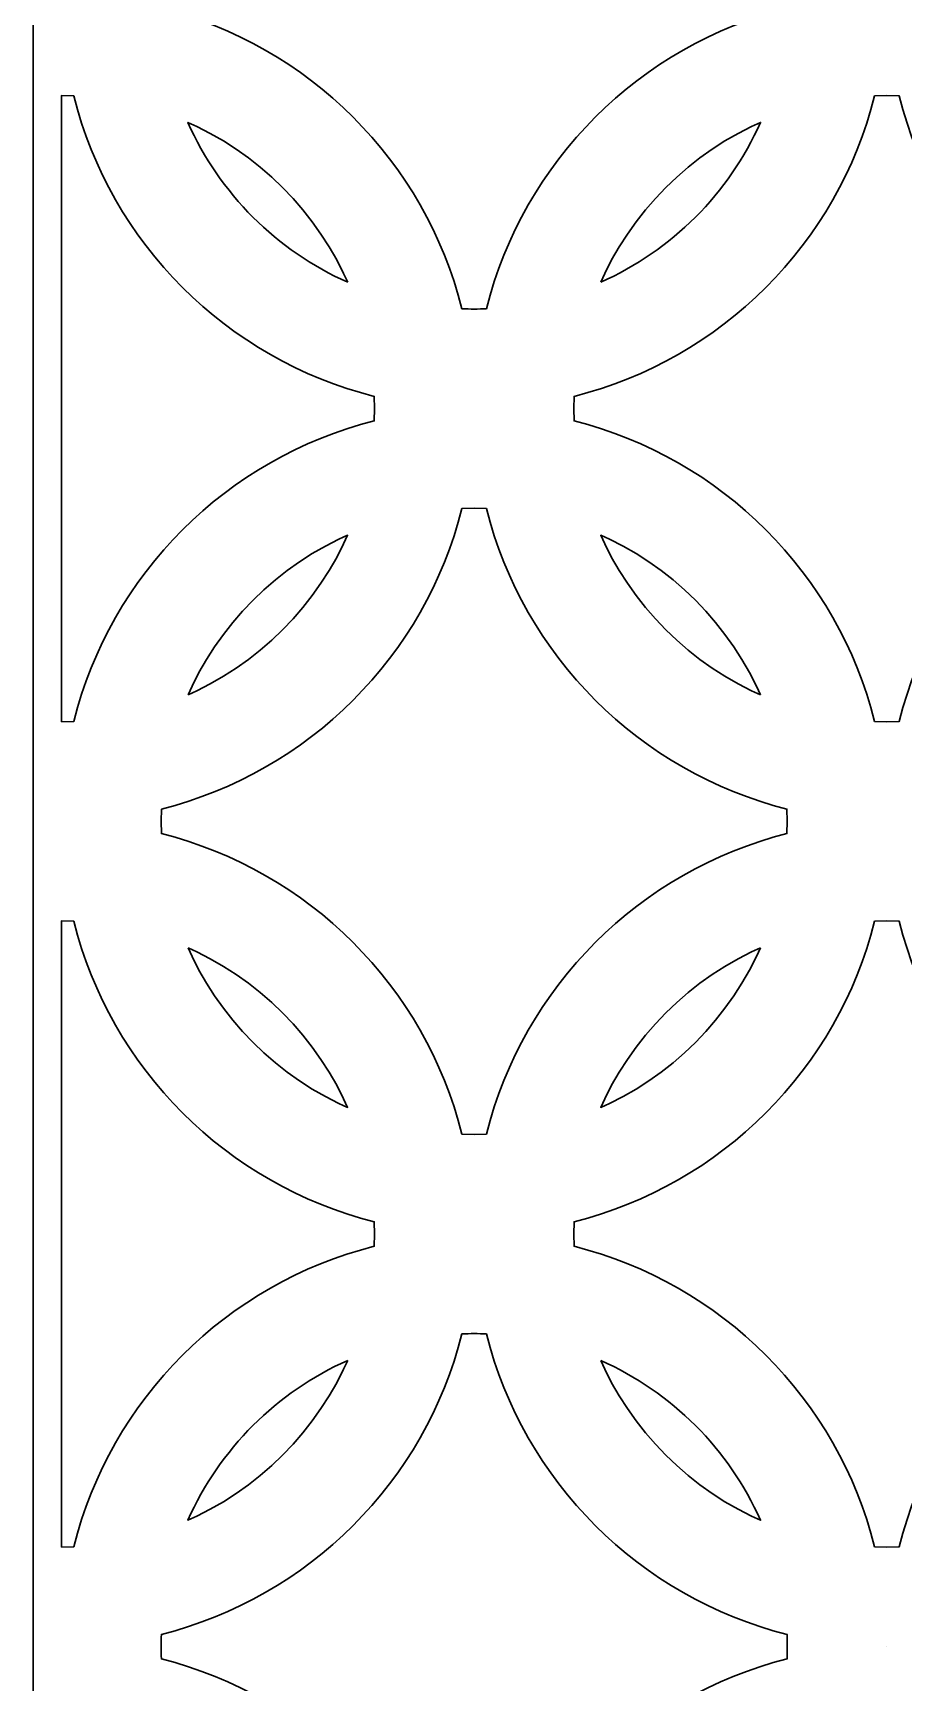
# Model space of a CAD drawing. Header units: centimetres. Extents: x 7.2 to 12.1, y -9 to 9.
# Drawn here: x 7.228 to 9.731, y -4.257 to 0.487 of the extents above; entities that cross this region are included whole.
import ezdxf

# ---------------------------------------------------------------- set-up
doc = ezdxf.new("R2010")
doc.units = ezdxf.units.CM
doc.header["$MEASUREMENT"] = 0
doc.layers.add('layer 1', color=7, linetype='Continuous')

msp = doc.modelspace()

# ---------------------------------------------------------------- linework, layer by layer
at = {"layer": 'layer 1', "color": 250, "lineweight": 30}
for points, knots in [([(7.22754, 9.00077), (7.22754, 9.00077), (12.1369, 9.00077), (12.1369, 9.00077), (12.1369, 9.00077), (12.1369, 9.00077), (12.1369, -9.00021), (12.1369, -9.00021), (12.1369, -9.00021), (12.1369, -9.00021), (7.22754, -9.00021), (7.22754, -9.00021), (7.22754, -9.00021), (7.22754, -9.00021), (7.22754, 9.00077), (7.22754, 9.00077)], [0, 0, 0, 0, 0.2, 0.2, 0.2, 0.2, 0.4, 0.4, 0.4, 0.4, 0.6, 0.6, 0.6, 0.6, 1, 1, 1, 1]), ([(8.46048, -0.3058), (8.35454, 0.1177), (8.01998, 0.45223), (7.5965, 0.55818), (7.5965, 0.55818), (7.59604, 0.5699), (7.59574, 0.58166), (7.59574, 0.59349), (7.59574, 0.59349), (7.59574, 0.60532), (7.59604, 0.61708), (7.5965, 0.6288), (7.5965, 0.6288), (8.02, 0.73474), (8.35453, 1.0693), (8.46048, 1.49278), (8.46048, 1.49278), (8.4722, 1.49324), (8.48396, 1.49354), (8.49579, 1.49354), (8.49579, 1.49354), (8.50762, 1.49354), (8.51938, 1.49324), (8.5311, 1.49278), (8.5311, 1.49278), (8.63704, 1.06928), (8.9716, 0.73475), (9.39508, 0.6288), (9.39508, 0.6288), (9.39554, 0.61708), (9.39584, 0.60532), (9.39584, 0.59349), (9.39584, 0.59349), (9.39584, 0.58166), (9.39554, 0.5699), (9.39508, 0.55818), (9.39508, 0.55818), (8.9716, 0.45223), (8.63704, 0.1177), (8.5311, -0.3058), (8.5311, -0.3058), (8.51938, -0.30626), (8.50762, -0.30656), (8.49579, -0.30656), (8.49579, -0.30656), (8.48396, -0.30656), (8.4722, -0.30626), (8.46048, -0.3058)], [0, 0, 0, 0, 0.0769231, 0.0769231, 0.0769231, 0.0769231, 0.1538462, 0.1538462, 0.1538462, 0.1538462, 0.2307692, 0.2307692, 0.2307692, 0.2307692, 0.3076923, 0.3076923, 0.3076923, 0.3076923, 0.3846154, 0.3846154, 0.3846154, 0.3846154, 0.4615385, 0.4615385, 0.4615385, 0.4615385, 0.5384615, 0.5384615, 0.5384615, 0.5384615, 0.6153846, 0.6153846, 0.6153846, 0.6153846, 0.6923077, 0.6923077, 0.6923077, 0.6923077, 0.7692308, 0.7692308, 0.7692308, 0.7692308, 0.8461538, 0.8461538, 0.8461538, 0.8461538, 1, 1, 1, 1]), ([(7.30936, -1.49289), (7.30936, -1.49289), (7.34473, -1.49199), (7.34473, -1.49199), (7.34473, -1.49199), (7.45072, -1.06868), (7.78513, -0.7343), (8.20842, -0.62831), (8.20842, -0.62831), (8.20842, -0.62831), (8.20932, -0.59294), (8.20932, -0.59294), (8.20932, -0.59294), (8.20932, -0.59294), (8.20842, -0.55757), (8.20842, -0.55757), (8.20842, -0.55757), (7.78511, -0.45158), (7.45072, -0.11717), (7.34473, 0.30612), (7.34473, 0.30612), (7.34473, 0.30612), (7.30936, 0.30702), (7.30936, 0.30702), (7.30936, 0.30702), (7.30936, 0.30702), (7.30936, -1.49289), (7.30936, -1.49289)], [0, 0, 0, 0, 0.125, 0.125, 0.125, 0.125, 0.25, 0.25, 0.25, 0.25, 0.375, 0.375, 0.375, 0.375, 0.5, 0.5, 0.5, 0.5, 0.625, 0.625, 0.625, 0.625, 0.75, 0.75, 0.75, 0.75, 1, 1, 1, 1]), ([(9.68222, 0.30702), (9.68222, 0.30702), (9.71759, 0.30612), (9.71759, 0.30612), (9.71759, 0.30612), (9.82357, -0.11719), (10.15798, -0.45158), (10.58127, -0.55757), (10.58127, -0.55757), (10.58127, -0.55757), (10.58217, -0.59294), (10.58217, -0.59294), (10.58217, -0.59294), (10.58217, -0.59294), (10.58127, -0.62831), (10.58127, -0.62831), (10.58127, -0.62831), (10.15797, -0.73429), (9.82358, -1.0687), (9.71759, -1.49199), (9.71759, -1.49199), (9.71759, -1.49199), (9.68222, -1.49289), (9.68222, -1.49289), (9.68222, -1.49289), (9.68222, -1.49289), (9.64685, -1.49199), (9.64685, -1.49199), (9.64685, -1.49199), (9.54086, -1.06868), (9.20646, -0.7343), (8.78316, -0.62831), (8.78316, -0.62831), (8.78316, -0.62831), (8.78226, -0.59294), (8.78226, -0.59294), (8.78226, -0.59294), (8.78226, -0.59294), (8.78316, -0.55757), (8.78316, -0.55757), (8.78316, -0.55757), (9.20647, -0.45158), (9.54086, -0.11717), (9.64685, 0.30612), (9.64685, 0.30612), (9.64685, 0.30612), (9.68222, 0.30702), (9.68222, 0.30702)], [0, 0, 0, 0, 0.0769231, 0.0769231, 0.0769231, 0.0769231, 0.1538462, 0.1538462, 0.1538462, 0.1538462, 0.2307692, 0.2307692, 0.2307692, 0.2307692, 0.3076923, 0.3076923, 0.3076923, 0.3076923, 0.3846154, 0.3846154, 0.3846154, 0.3846154, 0.4615385, 0.4615385, 0.4615385, 0.4615385, 0.5384615, 0.5384615, 0.5384615, 0.5384615, 0.6153846, 0.6153846, 0.6153846, 0.6153846, 0.6923077, 0.6923077, 0.6923077, 0.6923077, 0.7692308, 0.7692308, 0.7692308, 0.7692308, 0.8461538, 0.8461538, 0.8461538, 0.8461538, 1, 1, 1, 1]), ([(8.13215, -0.22955), (8.13215, -0.22955), (8.12054, -0.20394), (8.12054, -0.20394), (8.12054, -0.20394), (8.12054, -0.20394), (8.10063, -0.16516), (8.10063, -0.16516), (8.10063, -0.16516), (8.10063, -0.16516), (8.07891, -0.12746), (8.07891, -0.12746), (8.07891, -0.12746), (8.07891, -0.12746), (8.05542, -0.09089), (8.05542, -0.09089), (8.05542, -0.09089), (8.05542, -0.09089), (8.03024, -0.05552), (8.03024, -0.05552), (8.03024, -0.05552), (8.03024, -0.05552), (8.00341, -0.0214), (8.00341, -0.0214), (8.00341, -0.0214), (8.00341, -0.0214), (7.975, 0.01138), (7.975, 0.01138), (7.975, 0.01138), (7.975, 0.01138), (7.94507, 0.04277), (7.94507, 0.04277), (7.94507, 0.04277), (7.94507, 0.04277), (7.91368, 0.0727), (7.91368, 0.0727), (7.91368, 0.0727), (7.91368, 0.0727), (7.88089, 0.10111), (7.88089, 0.10111), (7.88089, 0.10111), (7.88089, 0.10111), (7.84678, 0.12794), (7.84678, 0.12794), (7.84678, 0.12794), (7.84678, 0.12794), (7.81141, 0.15313), (7.81141, 0.15313), (7.81141, 0.15313), (7.81141, 0.15313), (7.77484, 0.17661), (7.77484, 0.17661), (7.77484, 0.17661), (7.77484, 0.17661), (7.73713, 0.19833), (7.73713, 0.19833), (7.73713, 0.19833), (7.73713, 0.19833), (7.69835, 0.21824), (7.69835, 0.21824), (7.69835, 0.21824), (7.69835, 0.21824), (7.67275, 0.22985), (7.67275, 0.22985), (7.67275, 0.22985), (7.76345, 0.0257), (7.928, -0.13885), (8.13215, -0.22955)], [0, 0, 0, 0, 0.0555556, 0.0555556, 0.0555556, 0.0555556, 0.1111111, 0.1111111, 0.1111111, 0.1111111, 0.1666667, 0.1666667, 0.1666667, 0.1666667, 0.2222222, 0.2222222, 0.2222222, 0.2222222, 0.2777778, 0.2777778, 0.2777778, 0.2777778, 0.3333333, 0.3333333, 0.3333333, 0.3333333, 0.3888889, 0.3888889, 0.3888889, 0.3888889, 0.4444444, 0.4444444, 0.4444444, 0.4444444, 0.5, 0.5, 0.5, 0.5, 0.5555556, 0.5555556, 0.5555556, 0.5555556, 0.6111111, 0.6111111, 0.6111111, 0.6111111, 0.6666667, 0.6666667, 0.6666667, 0.6666667, 0.7222222, 0.7222222, 0.7222222, 0.7222222, 0.7777778, 0.7777778, 0.7777778, 0.7777778, 0.8333333, 0.8333333, 0.8333333, 0.8333333, 0.8888889, 0.8888889, 0.8888889, 0.8888889, 1, 1, 1, 1]), ([(8.85943, -0.22955), (8.85943, -0.22955), (8.87104, -0.20394), (8.87104, -0.20394), (8.87104, -0.20394), (8.87104, -0.20394), (8.89095, -0.16516), (8.89095, -0.16516), (8.89095, -0.16516), (8.89095, -0.16516), (8.91267, -0.12746), (8.91267, -0.12746), (8.91267, -0.12746), (8.91267, -0.12746), (8.93615, -0.09089), (8.93615, -0.09089), (8.93615, -0.09089), (8.93615, -0.09089), (8.96134, -0.05552), (8.96134, -0.05552), (8.96134, -0.05552), (8.96134, -0.05552), (8.98817, -0.0214), (8.98817, -0.0214), (8.98817, -0.0214), (8.98817, -0.0214), (9.01658, 0.01138), (9.01658, 0.01138), (9.01658, 0.01138), (9.01658, 0.01138), (9.04651, 0.04277), (9.04651, 0.04277), (9.04651, 0.04277), (9.04651, 0.04277), (9.0779, 0.0727), (9.0779, 0.0727), (9.0779, 0.0727), (9.0779, 0.0727), (9.11069, 0.10111), (9.11069, 0.10111), (9.11069, 0.10111), (9.11069, 0.10111), (9.1448, 0.12794), (9.1448, 0.12794), (9.1448, 0.12794), (9.1448, 0.12794), (9.18017, 0.15313), (9.18017, 0.15313), (9.18017, 0.15313), (9.18017, 0.15313), (9.21674, 0.17661), (9.21674, 0.17661), (9.21674, 0.17661), (9.21674, 0.17661), (9.25445, 0.19833), (9.25445, 0.19833), (9.25445, 0.19833), (9.25445, 0.19833), (9.29322, 0.21824), (9.29322, 0.21824), (9.29322, 0.21824), (9.29322, 0.21824), (9.31883, 0.22985), (9.31883, 0.22985), (9.31883, 0.22985), (9.22814, 0.0257), (9.06358, -0.13885), (8.85943, -0.22955)], [0, 0, 0, 0, 0.0555556, 0.0555556, 0.0555556, 0.0555556, 0.1111111, 0.1111111, 0.1111111, 0.1111111, 0.1666667, 0.1666667, 0.1666667, 0.1666667, 0.2222222, 0.2222222, 0.2222222, 0.2222222, 0.2777778, 0.2777778, 0.2777778, 0.2777778, 0.3333333, 0.3333333, 0.3333333, 0.3333333, 0.3888889, 0.3888889, 0.3888889, 0.3888889, 0.4444444, 0.4444444, 0.4444444, 0.4444444, 0.5, 0.5, 0.5, 0.5, 0.5555556, 0.5555556, 0.5555556, 0.5555556, 0.6111111, 0.6111111, 0.6111111, 0.6111111, 0.6666667, 0.6666667, 0.6666667, 0.6666667, 0.7222222, 0.7222222, 0.7222222, 0.7222222, 0.7777778, 0.7777778, 0.7777778, 0.7777778, 0.8333333, 0.8333333, 0.8333333, 0.8333333, 0.8888889, 0.8888889, 0.8888889, 0.8888889, 1, 1, 1, 1]), ([(7.59673, -1.744), (8.02003, -1.63801), (8.35444, -1.30362), (8.46042, -0.8803), (8.46042, -0.8803), (8.46042, -0.8803), (8.49579, -0.87941), (8.49579, -0.87941), (8.49579, -0.87941), (8.49579, -0.87941), (8.53116, -0.8803), (8.53116, -0.8803), (8.53116, -0.8803), (8.63715, -1.3036), (8.97154, -1.63801), (9.39485, -1.744), (9.39485, -1.744), (9.39485, -1.744), (9.39575, -1.77936), (9.39575, -1.77936), (9.39575, -1.77936), (9.39575, -1.77936), (9.39485, -1.81474), (9.39485, -1.81474), (9.39485, -1.81474), (8.97154, -1.92072), (8.63716, -2.25513), (8.53116, -2.67842), (8.53116, -2.67842), (8.53116, -2.67842), (8.49579, -2.67932), (8.49579, -2.67932), (8.49579, -2.67932), (8.49579, -2.67932), (8.46042, -2.67842), (8.46042, -2.67842), (8.46042, -2.67842), (8.35444, -2.25511), (8.02003, -1.92073), (7.59673, -1.81473), (7.59673, -1.81473), (7.59673, -1.81473), (7.59583, -1.77936), (7.59583, -1.77936), (7.59583, -1.77936), (7.59583, -1.77936), (7.59673, -1.744), (7.59673, -1.744)], [0, 0, 0, 0, 0.0769231, 0.0769231, 0.0769231, 0.0769231, 0.1538462, 0.1538462, 0.1538462, 0.1538462, 0.2307692, 0.2307692, 0.2307692, 0.2307692, 0.3076923, 0.3076923, 0.3076923, 0.3076923, 0.3846154, 0.3846154, 0.3846154, 0.3846154, 0.4615385, 0.4615385, 0.4615385, 0.4615385, 0.5384615, 0.5384615, 0.5384615, 0.5384615, 0.6153846, 0.6153846, 0.6153846, 0.6153846, 0.6923077, 0.6923077, 0.6923077, 0.6923077, 0.7692308, 0.7692308, 0.7692308, 0.7692308, 0.8461538, 0.8461538, 0.8461538, 0.8461538, 1, 1, 1, 1]), ([(7.67321, -1.41551), (7.67321, -1.41551), (7.69836, -1.40411), (7.69836, -1.40411), (7.69836, -1.40411), (7.69836, -1.40411), (7.73713, -1.38421), (7.73713, -1.38421), (7.73713, -1.38421), (7.73713, -1.38421), (7.77484, -1.36249), (7.77484, -1.36249), (7.77484, -1.36249), (7.77484, -1.36249), (7.81141, -1.339), (7.81141, -1.339), (7.81141, -1.339), (7.81141, -1.339), (7.84678, -1.31382), (7.84678, -1.31382), (7.84678, -1.31382), (7.84678, -1.31382), (7.88089, -1.28699), (7.88089, -1.28699), (7.88089, -1.28699), (7.88089, -1.28699), (7.91367, -1.25858), (7.91367, -1.25858), (7.91367, -1.25858), (7.91367, -1.25858), (7.94507, -1.22864), (7.94507, -1.22864), (7.94507, -1.22864), (7.94507, -1.22864), (7.975, -1.19725), (7.975, -1.19725), (7.975, -1.19725), (7.975, -1.19725), (8.00341, -1.16447), (8.00341, -1.16447), (8.00341, -1.16447), (8.00341, -1.16447), (8.03024, -1.13036), (8.03024, -1.13036), (8.03024, -1.13036), (8.03024, -1.13036), (8.05542, -1.09499), (8.05542, -1.09499), (8.05542, -1.09499), (8.05542, -1.09499), (8.07891, -1.05842), (8.07891, -1.05842), (8.07891, -1.05842), (8.07891, -1.05842), (8.10063, -1.02071), (8.10063, -1.02071), (8.10063, -1.02071), (8.10063, -1.02071), (8.12054, -0.98193), (8.12054, -0.98193), (8.12054, -0.98193), (8.12054, -0.98193), (8.13194, -0.95678), (8.13194, -0.95678), (8.13194, -0.95678), (8.13194, -0.95678), (8.10679, -0.96818), (8.10679, -0.96818), (8.10679, -0.96818), (8.10679, -0.96818), (8.06802, -0.98809), (8.06802, -0.98809), (8.06802, -0.98809), (8.06802, -0.98809), (8.03031, -1.00981), (8.03031, -1.00981), (8.03031, -1.00981), (8.03031, -1.00981), (7.99374, -1.03329), (7.99374, -1.03329), (7.99374, -1.03329), (7.99374, -1.03329), (7.95837, -1.05848), (7.95837, -1.05848), (7.95837, -1.05848), (7.95837, -1.05848), (7.92426, -1.08531), (7.92426, -1.08531), (7.92426, -1.08531), (7.92426, -1.08531), (7.89148, -1.11372), (7.89148, -1.11372), (7.89148, -1.11372), (7.89148, -1.11372), (7.86008, -1.14366), (7.86008, -1.14366), (7.86008, -1.14366), (7.86008, -1.14366), (7.83015, -1.17505), (7.83015, -1.17505), (7.83015, -1.17505), (7.83015, -1.17505), (7.80174, -1.20783), (7.80174, -1.20783), (7.80174, -1.20783), (7.80174, -1.20783), (7.77491, -1.24194), (7.77491, -1.24194), (7.77491, -1.24194), (7.77491, -1.24194), (7.74973, -1.27731), (7.74973, -1.27731), (7.74973, -1.27731), (7.74973, -1.27731), (7.72624, -1.31388), (7.72624, -1.31388), (7.72624, -1.31388), (7.72624, -1.31388), (7.70452, -1.35159), (7.70452, -1.35159), (7.70452, -1.35159), (7.70452, -1.35159), (7.68461, -1.39036), (7.68461, -1.39036), (7.68461, -1.39036), (7.68461, -1.39036), (7.67321, -1.41551), (7.67321, -1.41551)], [0, 0, 0, 0, 0.030303, 0.030303, 0.030303, 0.030303, 0.0606061, 0.0606061, 0.0606061, 0.0606061, 0.0909091, 0.0909091, 0.0909091, 0.0909091, 0.1212121, 0.1212121, 0.1212121, 0.1212121, 0.1515152, 0.1515152, 0.1515152, 0.1515152, 0.1818182, 0.1818182, 0.1818182, 0.1818182, 0.2121212, 0.2121212, 0.2121212, 0.2121212, 0.2424242, 0.2424242, 0.2424242, 0.2424242, 0.2727273, 0.2727273, 0.2727273, 0.2727273, 0.3030303, 0.3030303, 0.3030303, 0.3030303, 0.3333333, 0.3333333, 0.3333333, 0.3333333, 0.3636364, 0.3636364, 0.3636364, 0.3636364, 0.3939394, 0.3939394, 0.3939394, 0.3939394, 0.4242424, 0.4242424, 0.4242424, 0.4242424, 0.4545455, 0.4545455, 0.4545455, 0.4545455, 0.4848485, 0.4848485, 0.4848485, 0.4848485, 0.5151515, 0.5151515, 0.5151515, 0.5151515, 0.5454545, 0.5454545, 0.5454545, 0.5454545, 0.5757576, 0.5757576, 0.5757576, 0.5757576, 0.6060606, 0.6060606, 0.6060606, 0.6060606, 0.6363636, 0.6363636, 0.6363636, 0.6363636, 0.6666667, 0.6666667, 0.6666667, 0.6666667, 0.6969697, 0.6969697, 0.6969697, 0.6969697, 0.7272727, 0.7272727, 0.7272727, 0.7272727, 0.7575758, 0.7575758, 0.7575758, 0.7575758, 0.7878788, 0.7878788, 0.7878788, 0.7878788, 0.8181818, 0.8181818, 0.8181818, 0.8181818, 0.8484848, 0.8484848, 0.8484848, 0.8484848, 0.8787879, 0.8787879, 0.8787879, 0.8787879, 0.9090909, 0.9090909, 0.9090909, 0.9090909, 0.9393939, 0.9393939, 0.9393939, 0.9393939, 1, 1, 1, 1]), ([(9.31837, -1.41551), (9.31837, -1.41551), (9.29322, -1.40411), (9.29322, -1.40411), (9.29322, -1.40411), (9.29322, -1.40411), (9.25444, -1.38421), (9.25444, -1.38421), (9.25444, -1.38421), (9.25444, -1.38421), (9.21674, -1.36249), (9.21674, -1.36249), (9.21674, -1.36249), (9.21674, -1.36249), (9.18017, -1.339), (9.18017, -1.339), (9.18017, -1.339), (9.18017, -1.339), (9.1448, -1.31382), (9.1448, -1.31382), (9.1448, -1.31382), (9.1448, -1.31382), (9.11069, -1.28699), (9.11069, -1.28699), (9.11069, -1.28699), (9.11069, -1.28699), (9.07791, -1.25858), (9.07791, -1.25858), (9.07791, -1.25858), (9.07791, -1.25858), (9.04651, -1.22864), (9.04651, -1.22864), (9.04651, -1.22864), (9.04651, -1.22864), (9.01658, -1.19725), (9.01658, -1.19725), (9.01658, -1.19725), (9.01658, -1.19725), (8.98817, -1.16447), (8.98817, -1.16447), (8.98817, -1.16447), (8.98817, -1.16447), (8.96134, -1.13036), (8.96134, -1.13036), (8.96134, -1.13036), (8.96134, -1.13036), (8.93615, -1.09499), (8.93615, -1.09499), (8.93615, -1.09499), (8.93615, -1.09499), (8.91267, -1.05842), (8.91267, -1.05842), (8.91267, -1.05842), (8.91267, -1.05842), (8.89095, -1.02071), (8.89095, -1.02071), (8.89095, -1.02071), (8.89095, -1.02071), (8.87104, -0.98193), (8.87104, -0.98193), (8.87104, -0.98193), (8.87104, -0.98193), (8.85964, -0.95678), (8.85964, -0.95678), (8.85964, -0.95678), (8.85964, -0.95678), (8.88479, -0.96818), (8.88479, -0.96818), (8.88479, -0.96818), (8.88479, -0.96818), (8.92357, -0.98809), (8.92357, -0.98809), (8.92357, -0.98809), (8.92357, -0.98809), (8.96127, -1.00981), (8.96127, -1.00981), (8.96127, -1.00981), (8.96127, -1.00981), (8.99784, -1.03329), (8.99784, -1.03329), (8.99784, -1.03329), (8.99784, -1.03329), (9.03321, -1.05848), (9.03321, -1.05848), (9.03321, -1.05848), (9.03321, -1.05848), (9.06732, -1.08531), (9.06732, -1.08531), (9.06732, -1.08531), (9.06732, -1.08531), (9.1001, -1.11372), (9.1001, -1.11372), (9.1001, -1.11372), (9.1001, -1.11372), (9.13149, -1.14366), (9.13149, -1.14366), (9.13149, -1.14366), (9.13149, -1.14366), (9.16143, -1.17505), (9.16143, -1.17505), (9.16143, -1.17505), (9.16143, -1.17505), (9.18984, -1.20783), (9.18984, -1.20783), (9.18984, -1.20783), (9.18984, -1.20783), (9.21667, -1.24194), (9.21667, -1.24194), (9.21667, -1.24194), (9.21667, -1.24194), (9.24186, -1.27731), (9.24186, -1.27731), (9.24186, -1.27731), (9.24186, -1.27731), (9.26534, -1.31388), (9.26534, -1.31388), (9.26534, -1.31388), (9.26534, -1.31388), (9.28706, -1.35158), (9.28706, -1.35158), (9.28706, -1.35158), (9.28706, -1.35158), (9.30697, -1.39036), (9.30697, -1.39036), (9.30697, -1.39036), (9.30697, -1.39036), (9.31837, -1.41551), (9.31837, -1.41551)], [0, 0, 0, 0, 0.030303, 0.030303, 0.030303, 0.030303, 0.0606061, 0.0606061, 0.0606061, 0.0606061, 0.0909091, 0.0909091, 0.0909091, 0.0909091, 0.1212121, 0.1212121, 0.1212121, 0.1212121, 0.1515152, 0.1515152, 0.1515152, 0.1515152, 0.1818182, 0.1818182, 0.1818182, 0.1818182, 0.2121212, 0.2121212, 0.2121212, 0.2121212, 0.2424242, 0.2424242, 0.2424242, 0.2424242, 0.2727273, 0.2727273, 0.2727273, 0.2727273, 0.3030303, 0.3030303, 0.3030303, 0.3030303, 0.3333333, 0.3333333, 0.3333333, 0.3333333, 0.3636364, 0.3636364, 0.3636364, 0.3636364, 0.3939394, 0.3939394, 0.3939394, 0.3939394, 0.4242424, 0.4242424, 0.4242424, 0.4242424, 0.4545455, 0.4545455, 0.4545455, 0.4545455, 0.4848485, 0.4848485, 0.4848485, 0.4848485, 0.5151515, 0.5151515, 0.5151515, 0.5151515, 0.5454545, 0.5454545, 0.5454545, 0.5454545, 0.5757576, 0.5757576, 0.5757576, 0.5757576, 0.6060606, 0.6060606, 0.6060606, 0.6060606, 0.6363636, 0.6363636, 0.6363636, 0.6363636, 0.6666667, 0.6666667, 0.6666667, 0.6666667, 0.6969697, 0.6969697, 0.6969697, 0.6969697, 0.7272727, 0.7272727, 0.7272727, 0.7272727, 0.7575758, 0.7575758, 0.7575758, 0.7575758, 0.7878788, 0.7878788, 0.7878788, 0.7878788, 0.8181818, 0.8181818, 0.8181818, 0.8181818, 0.8484848, 0.8484848, 0.8484848, 0.8484848, 0.8787879, 0.8787879, 0.8787879, 0.8787879, 0.9090909, 0.9090909, 0.9090909, 0.9090909, 0.9393939, 0.9393939, 0.9393939, 0.9393939, 1, 1, 1, 1]), ([(7.30936, -3.86575), (7.30936, -3.86575), (7.34473, -3.86485), (7.34473, -3.86485), (7.34473, -3.86485), (7.45073, -3.44156), (7.78511, -3.10715), (8.20842, -3.00116), (8.20842, -3.00116), (8.20842, -3.00116), (8.20932, -2.96579), (8.20932, -2.96579), (8.20932, -2.96579), (8.20932, -2.96579), (8.20842, -2.93042), (8.20842, -2.93042), (8.20842, -2.93042), (7.78513, -2.82443), (7.45072, -2.49004), (7.34473, -2.06673), (7.34473, -2.06673), (7.34473, -2.06673), (7.30936, -2.06584), (7.30936, -2.06584), (7.30936, -2.06584), (7.30936, -2.06584), (7.30936, -3.86575), (7.30936, -3.86575)], [0, 0, 0, 0, 0.125, 0.125, 0.125, 0.125, 0.25, 0.25, 0.25, 0.25, 0.375, 0.375, 0.375, 0.375, 0.5, 0.5, 0.5, 0.5, 0.625, 0.625, 0.625, 0.625, 0.75, 0.75, 0.75, 0.75, 1, 1, 1, 1]), ([(10.58127, -2.93042), (10.15797, -2.82444), (9.82358, -2.49003), (9.71759, -2.06673), (9.71759, -2.06673), (9.71759, -2.06673), (9.68222, -2.06584), (9.68222, -2.06584), (9.68222, -2.06584), (9.68222, -2.06584), (9.64685, -2.06673), (9.64685, -2.06673), (9.64685, -2.06673), (9.54087, -2.49004), (9.20646, -2.82443), (8.78316, -2.93042), (8.78316, -2.93042), (8.78316, -2.93042), (8.78226, -2.96579), (8.78226, -2.96579), (8.78226, -2.96579), (8.78226, -2.96579), (8.78316, -3.00116), (8.78316, -3.00116), (8.78316, -3.00116), (9.20647, -3.10715), (9.54086, -3.44156), (9.64685, -3.86485), (9.64685, -3.86485), (9.64685, -3.86485), (9.68222, -3.86575), (9.68222, -3.86575), (9.68222, -3.86575), (9.68222, -3.86575), (9.71759, -3.86485), (9.71759, -3.86485), (9.71759, -3.86485), (9.82357, -3.44154), (10.15798, -3.10715), (10.58127, -3.00116), (10.58127, -3.00116), (10.58127, -3.00116), (10.58217, -2.96579), (10.58217, -2.96579), (10.58217, -2.96579), (10.58217, -2.96579), (10.58127, -2.93042), (10.58127, -2.93042)], [0, 0, 0, 0, 0.0769231, 0.0769231, 0.0769231, 0.0769231, 0.1538462, 0.1538462, 0.1538462, 0.1538462, 0.2307692, 0.2307692, 0.2307692, 0.2307692, 0.3076923, 0.3076923, 0.3076923, 0.3076923, 0.3846154, 0.3846154, 0.3846154, 0.3846154, 0.4615385, 0.4615385, 0.4615385, 0.4615385, 0.5384615, 0.5384615, 0.5384615, 0.5384615, 0.6153846, 0.6153846, 0.6153846, 0.6153846, 0.6923077, 0.6923077, 0.6923077, 0.6923077, 0.7692308, 0.7692308, 0.7692308, 0.7692308, 0.8461538, 0.8461538, 0.8461538, 0.8461538, 1, 1, 1, 1]), ([(7.67321, -2.14321), (7.67321, -2.14321), (7.69836, -2.15461), (7.69836, -2.15461), (7.69836, -2.15461), (7.69836, -2.15461), (7.73713, -2.17452), (7.73713, -2.17452), (7.73713, -2.17452), (7.73713, -2.17452), (7.77484, -2.19624), (7.77484, -2.19624), (7.77484, -2.19624), (7.77484, -2.19624), (7.81141, -2.21972), (7.81141, -2.21972), (7.81141, -2.21972), (7.81141, -2.21972), (7.84678, -2.24491), (7.84678, -2.24491), (7.84678, -2.24491), (7.84678, -2.24491), (7.88089, -2.27174), (7.88089, -2.27174), (7.88089, -2.27174), (7.88089, -2.27174), (7.91367, -2.30015), (7.91367, -2.30015), (7.91367, -2.30015), (7.91367, -2.30015), (7.94507, -2.33009), (7.94507, -2.33009), (7.94507, -2.33009), (7.94507, -2.33009), (7.975, -2.36148), (7.975, -2.36148), (7.975, -2.36148), (7.975, -2.36148), (8.00341, -2.39426), (8.00341, -2.39426), (8.00341, -2.39426), (8.00341, -2.39426), (8.03024, -2.42837), (8.03024, -2.42837), (8.03024, -2.42837), (8.03024, -2.42837), (8.05542, -2.46374), (8.05542, -2.46374), (8.05542, -2.46374), (8.05542, -2.46374), (8.07891, -2.50031), (8.07891, -2.50031), (8.07891, -2.50031), (8.07891, -2.50031), (8.10063, -2.53802), (8.10063, -2.53802), (8.10063, -2.53802), (8.10063, -2.53802), (8.12054, -2.57679), (8.12054, -2.57679), (8.12054, -2.57679), (8.12054, -2.57679), (8.13194, -2.60194), (8.13194, -2.60194), (8.13194, -2.60194), (8.13194, -2.60194), (8.1068, -2.59054), (8.1068, -2.59054), (8.1068, -2.59054), (8.1068, -2.59054), (8.06802, -2.57063), (8.06802, -2.57063), (8.06802, -2.57063), (8.06802, -2.57063), (8.03031, -2.54891), (8.03031, -2.54891), (8.03031, -2.54891), (8.03031, -2.54891), (7.99374, -2.52543), (7.99374, -2.52543), (7.99374, -2.52543), (7.99374, -2.52543), (7.95837, -2.50024), (7.95837, -2.50024), (7.95837, -2.50024), (7.95837, -2.50024), (7.92426, -2.47341), (7.92426, -2.47341), (7.92426, -2.47341), (7.92426, -2.47341), (7.89147, -2.445), (7.89147, -2.445), (7.89147, -2.445), (7.89147, -2.445), (7.86008, -2.41507), (7.86008, -2.41507), (7.86008, -2.41507), (7.86008, -2.41507), (7.83015, -2.38368), (7.83015, -2.38368), (7.83015, -2.38368), (7.83015, -2.38368), (7.80174, -2.35089), (7.80174, -2.35089), (7.80174, -2.35089), (7.80174, -2.35089), (7.77491, -2.31678), (7.77491, -2.31678), (7.77491, -2.31678), (7.77491, -2.31678), (7.74973, -2.28141), (7.74973, -2.28141), (7.74973, -2.28141), (7.74973, -2.28141), (7.72624, -2.24484), (7.72624, -2.24484), (7.72624, -2.24484), (7.72624, -2.24484), (7.70452, -2.20713), (7.70452, -2.20713), (7.70452, -2.20713), (7.70452, -2.20713), (7.68461, -2.16835), (7.68461, -2.16835), (7.68461, -2.16835), (7.68461, -2.16835), (7.67321, -2.14321), (7.67321, -2.14321)], [0, 0, 0, 0, 0.030303, 0.030303, 0.030303, 0.030303, 0.0606061, 0.0606061, 0.0606061, 0.0606061, 0.0909091, 0.0909091, 0.0909091, 0.0909091, 0.1212121, 0.1212121, 0.1212121, 0.1212121, 0.1515152, 0.1515152, 0.1515152, 0.1515152, 0.1818182, 0.1818182, 0.1818182, 0.1818182, 0.2121212, 0.2121212, 0.2121212, 0.2121212, 0.2424242, 0.2424242, 0.2424242, 0.2424242, 0.2727273, 0.2727273, 0.2727273, 0.2727273, 0.3030303, 0.3030303, 0.3030303, 0.3030303, 0.3333333, 0.3333333, 0.3333333, 0.3333333, 0.3636364, 0.3636364, 0.3636364, 0.3636364, 0.3939394, 0.3939394, 0.3939394, 0.3939394, 0.4242424, 0.4242424, 0.4242424, 0.4242424, 0.4545455, 0.4545455, 0.4545455, 0.4545455, 0.4848485, 0.4848485, 0.4848485, 0.4848485, 0.5151515, 0.5151515, 0.5151515, 0.5151515, 0.5454545, 0.5454545, 0.5454545, 0.5454545, 0.5757576, 0.5757576, 0.5757576, 0.5757576, 0.6060606, 0.6060606, 0.6060606, 0.6060606, 0.6363636, 0.6363636, 0.6363636, 0.6363636, 0.6666667, 0.6666667, 0.6666667, 0.6666667, 0.6969697, 0.6969697, 0.6969697, 0.6969697, 0.7272727, 0.7272727, 0.7272727, 0.7272727, 0.7575758, 0.7575758, 0.7575758, 0.7575758, 0.7878788, 0.7878788, 0.7878788, 0.7878788, 0.8181818, 0.8181818, 0.8181818, 0.8181818, 0.8484848, 0.8484848, 0.8484848, 0.8484848, 0.8787879, 0.8787879, 0.8787879, 0.8787879, 0.9090909, 0.9090909, 0.9090909, 0.9090909, 0.9393939, 0.9393939, 0.9393939, 0.9393939, 1, 1, 1, 1]), ([(9.31837, -2.14321), (9.31837, -2.14321), (9.30697, -2.16836), (9.30697, -2.16836), (9.30697, -2.16836), (9.30697, -2.16836), (9.28706, -2.20714), (9.28706, -2.20714), (9.28706, -2.20714), (9.28706, -2.20714), (9.26534, -2.24484), (9.26534, -2.24484), (9.26534, -2.24484), (9.26534, -2.24484), (9.24186, -2.28141), (9.24186, -2.28141), (9.24186, -2.28141), (9.24186, -2.28141), (9.21667, -2.31678), (9.21667, -2.31678), (9.21667, -2.31678), (9.21667, -2.31678), (9.18984, -2.35089), (9.18984, -2.35089), (9.18984, -2.35089), (9.18984, -2.35089), (9.16143, -2.38367), (9.16143, -2.38367), (9.16143, -2.38367), (9.16143, -2.38367), (9.13149, -2.41507), (9.13149, -2.41507), (9.13149, -2.41507), (9.13149, -2.41507), (9.1001, -2.445), (9.1001, -2.445), (9.1001, -2.445), (9.1001, -2.445), (9.06732, -2.47341), (9.06732, -2.47341), (9.06732, -2.47341), (9.06732, -2.47341), (9.03321, -2.50024), (9.03321, -2.50024), (9.03321, -2.50024), (9.03321, -2.50024), (8.99784, -2.52543), (8.99784, -2.52543), (8.99784, -2.52543), (8.99784, -2.52543), (8.96127, -2.54891), (8.96127, -2.54891), (8.96127, -2.54891), (8.96127, -2.54891), (8.92357, -2.57063), (8.92357, -2.57063), (8.92357, -2.57063), (8.92357, -2.57063), (8.88479, -2.59054), (8.88479, -2.59054), (8.88479, -2.59054), (8.88479, -2.59054), (8.85964, -2.60194), (8.85964, -2.60194), (8.85964, -2.60194), (8.85964, -2.60194), (8.87104, -2.57679), (8.87104, -2.57679), (8.87104, -2.57679), (8.87104, -2.57679), (8.89095, -2.53802), (8.89095, -2.53802), (8.89095, -2.53802), (8.89095, -2.53802), (8.91267, -2.50031), (8.91267, -2.50031), (8.91267, -2.50031), (8.91267, -2.50031), (8.93615, -2.46374), (8.93615, -2.46374), (8.93615, -2.46374), (8.93615, -2.46374), (8.96134, -2.42837), (8.96134, -2.42837), (8.96134, -2.42837), (8.96134, -2.42837), (8.98817, -2.39426), (8.98817, -2.39426), (8.98817, -2.39426), (8.98817, -2.39426), (9.01658, -2.36148), (9.01658, -2.36148), (9.01658, -2.36148), (9.01658, -2.36148), (9.04651, -2.33009), (9.04651, -2.33009), (9.04651, -2.33009), (9.04651, -2.33009), (9.07791, -2.30015), (9.07791, -2.30015), (9.07791, -2.30015), (9.07791, -2.30015), (9.11069, -2.27174), (9.11069, -2.27174), (9.11069, -2.27174), (9.11069, -2.27174), (9.1448, -2.24491), (9.1448, -2.24491), (9.1448, -2.24491), (9.1448, -2.24491), (9.18017, -2.21972), (9.18017, -2.21972), (9.18017, -2.21972), (9.18017, -2.21972), (9.21674, -2.19624), (9.21674, -2.19624), (9.21674, -2.19624), (9.21674, -2.19624), (9.25444, -2.17452), (9.25444, -2.17452), (9.25444, -2.17452), (9.25444, -2.17452), (9.29322, -2.15461), (9.29322, -2.15461), (9.29322, -2.15461), (9.29322, -2.15461), (9.31837, -2.14321), (9.31837, -2.14321)], [0, 0, 0, 0, 0.030303, 0.030303, 0.030303, 0.030303, 0.0606061, 0.0606061, 0.0606061, 0.0606061, 0.0909091, 0.0909091, 0.0909091, 0.0909091, 0.1212121, 0.1212121, 0.1212121, 0.1212121, 0.1515152, 0.1515152, 0.1515152, 0.1515152, 0.1818182, 0.1818182, 0.1818182, 0.1818182, 0.2121212, 0.2121212, 0.2121212, 0.2121212, 0.2424242, 0.2424242, 0.2424242, 0.2424242, 0.2727273, 0.2727273, 0.2727273, 0.2727273, 0.3030303, 0.3030303, 0.3030303, 0.3030303, 0.3333333, 0.3333333, 0.3333333, 0.3333333, 0.3636364, 0.3636364, 0.3636364, 0.3636364, 0.3939394, 0.3939394, 0.3939394, 0.3939394, 0.4242424, 0.4242424, 0.4242424, 0.4242424, 0.4545455, 0.4545455, 0.4545455, 0.4545455, 0.4848485, 0.4848485, 0.4848485, 0.4848485, 0.5151515, 0.5151515, 0.5151515, 0.5151515, 0.5454545, 0.5454545, 0.5454545, 0.5454545, 0.5757576, 0.5757576, 0.5757576, 0.5757576, 0.6060606, 0.6060606, 0.6060606, 0.6060606, 0.6363636, 0.6363636, 0.6363636, 0.6363636, 0.6666667, 0.6666667, 0.6666667, 0.6666667, 0.6969697, 0.6969697, 0.6969697, 0.6969697, 0.7272727, 0.7272727, 0.7272727, 0.7272727, 0.7575758, 0.7575758, 0.7575758, 0.7575758, 0.7878788, 0.7878788, 0.7878788, 0.7878788, 0.8181818, 0.8181818, 0.8181818, 0.8181818, 0.8484848, 0.8484848, 0.8484848, 0.8484848, 0.8787879, 0.8787879, 0.8787879, 0.8787879, 0.9090909, 0.9090909, 0.9090909, 0.9090909, 0.9393939, 0.9393939, 0.9393939, 0.9393939, 1, 1, 1, 1]), ([(8.46048, -5.05151), (8.35454, -4.62801), (8.01998, -4.29348), (7.5965, -4.18753), (7.5965, -4.18753), (7.59604, -4.17581), (7.59574, -4.16405), (7.59574, -4.15222), (7.59574, -4.15222), (7.59574, -4.14039), (7.59604, -4.12863), (7.5965, -4.11691), (7.5965, -4.11691), (8.01998, -4.01096), (8.35454, -3.67643), (8.46048, -3.25293), (8.46048, -3.25293), (8.4722, -3.25247), (8.48396, -3.25217), (8.49579, -3.25217), (8.49579, -3.25217), (8.50762, -3.25217), (8.51938, -3.25247), (8.5311, -3.25293), (8.5311, -3.25293), (8.63704, -3.67643), (8.9716, -4.01096), (9.39508, -4.11691), (9.39508, -4.11691), (9.39554, -4.12863), (9.39584, -4.14039), (9.39584, -4.15222), (9.39584, -4.15222), (9.39584, -4.16405), (9.39554, -4.17581), (9.39508, -4.18753), (9.39508, -4.18753), (8.9716, -4.29348), (8.63704, -4.62801), (8.5311, -5.05151), (8.5311, -5.05151), (8.51938, -5.05197), (8.50762, -5.05227), (8.49579, -5.05227), (8.49579, -5.05227), (8.48396, -5.05227), (8.4722, -5.05197), (8.46048, -5.05151)], [0, 0, 0, 0, 0.0769231, 0.0769231, 0.0769231, 0.0769231, 0.1538462, 0.1538462, 0.1538462, 0.1538462, 0.2307692, 0.2307692, 0.2307692, 0.2307692, 0.3076923, 0.3076923, 0.3076923, 0.3076923, 0.3846154, 0.3846154, 0.3846154, 0.3846154, 0.4615385, 0.4615385, 0.4615385, 0.4615385, 0.5384615, 0.5384615, 0.5384615, 0.5384615, 0.6153846, 0.6153846, 0.6153846, 0.6153846, 0.6923077, 0.6923077, 0.6923077, 0.6923077, 0.7692308, 0.7692308, 0.7692308, 0.7692308, 0.8461538, 0.8461538, 0.8461538, 0.8461538, 1, 1, 1, 1]), ([(8.13215, -3.32918), (8.13215, -3.32918), (8.12054, -3.35478), (8.12054, -3.35478), (8.12054, -3.35478), (8.12054, -3.35478), (8.10063, -3.39356), (8.10063, -3.39356), (8.10063, -3.39356), (8.10063, -3.39356), (8.07891, -3.43127), (8.07891, -3.43127), (8.07891, -3.43127), (8.07891, -3.43127), (8.05542, -3.46784), (8.05542, -3.46784), (8.05542, -3.46784), (8.05542, -3.46784), (8.03024, -3.50321), (8.03024, -3.50321), (8.03024, -3.50321), (8.03024, -3.50321), (8.00341, -3.53732), (8.00341, -3.53732), (8.00341, -3.53732), (8.00341, -3.53732), (7.975, -3.57011), (7.975, -3.57011), (7.975, -3.57011), (7.975, -3.57011), (7.94507, -3.6015), (7.94507, -3.6015), (7.94507, -3.6015), (7.94507, -3.6015), (7.91368, -3.63143), (7.91368, -3.63143), (7.91368, -3.63143), (7.91368, -3.63143), (7.88089, -3.65984), (7.88089, -3.65984), (7.88089, -3.65984), (7.88089, -3.65984), (7.84678, -3.68667), (7.84678, -3.68667), (7.84678, -3.68667), (7.84678, -3.68667), (7.81141, -3.71186), (7.81141, -3.71186), (7.81141, -3.71186), (7.81141, -3.71186), (7.77484, -3.73534), (7.77484, -3.73534), (7.77484, -3.73534), (7.77484, -3.73534), (7.73713, -3.75706), (7.73713, -3.75706), (7.73713, -3.75706), (7.73713, -3.75706), (7.69835, -3.77697), (7.69835, -3.77697), (7.69835, -3.77697), (7.69835, -3.77697), (7.67275, -3.78858), (7.67275, -3.78858), (7.67275, -3.78858), (7.76345, -3.58443), (7.928, -3.41988), (8.13215, -3.32918)], [0, 0, 0, 0, 0.0555556, 0.0555556, 0.0555556, 0.0555556, 0.1111111, 0.1111111, 0.1111111, 0.1111111, 0.1666667, 0.1666667, 0.1666667, 0.1666667, 0.2222222, 0.2222222, 0.2222222, 0.2222222, 0.2777778, 0.2777778, 0.2777778, 0.2777778, 0.3333333, 0.3333333, 0.3333333, 0.3333333, 0.3888889, 0.3888889, 0.3888889, 0.3888889, 0.4444444, 0.4444444, 0.4444444, 0.4444444, 0.5, 0.5, 0.5, 0.5, 0.5555556, 0.5555556, 0.5555556, 0.5555556, 0.6111111, 0.6111111, 0.6111111, 0.6111111, 0.6666667, 0.6666667, 0.6666667, 0.6666667, 0.7222222, 0.7222222, 0.7222222, 0.7222222, 0.7777778, 0.7777778, 0.7777778, 0.7777778, 0.8333333, 0.8333333, 0.8333333, 0.8333333, 0.8888889, 0.8888889, 0.8888889, 0.8888889, 1, 1, 1, 1]), ([(8.85943, -3.32918), (8.85943, -3.32918), (8.87104, -3.35478), (8.87104, -3.35478), (8.87104, -3.35478), (8.87104, -3.35478), (8.89095, -3.39356), (8.89095, -3.39356), (8.89095, -3.39356), (8.89095, -3.39356), (8.91267, -3.43127), (8.91267, -3.43127), (8.91267, -3.43127), (8.91267, -3.43127), (8.93615, -3.46784), (8.93615, -3.46784), (8.93615, -3.46784), (8.93615, -3.46784), (8.96134, -3.50321), (8.96134, -3.50321), (8.96134, -3.50321), (8.96134, -3.50321), (8.98817, -3.53732), (8.98817, -3.53732), (8.98817, -3.53732), (8.98817, -3.53732), (9.01658, -3.57011), (9.01658, -3.57011), (9.01658, -3.57011), (9.01658, -3.57011), (9.04651, -3.6015), (9.04651, -3.6015), (9.04651, -3.6015), (9.04651, -3.6015), (9.0779, -3.63143), (9.0779, -3.63143), (9.0779, -3.63143), (9.0779, -3.63143), (9.11069, -3.65984), (9.11069, -3.65984), (9.11069, -3.65984), (9.11069, -3.65984), (9.1448, -3.68667), (9.1448, -3.68667), (9.1448, -3.68667), (9.1448, -3.68667), (9.18017, -3.71186), (9.18017, -3.71186), (9.18017, -3.71186), (9.18017, -3.71186), (9.21674, -3.73534), (9.21674, -3.73534), (9.21674, -3.73534), (9.21674, -3.73534), (9.25445, -3.75706), (9.25445, -3.75706), (9.25445, -3.75706), (9.25445, -3.75706), (9.29322, -3.77697), (9.29322, -3.77697), (9.29322, -3.77697), (9.29322, -3.77697), (9.31883, -3.78858), (9.31883, -3.78858), (9.31883, -3.78858), (9.22813, -3.58443), (9.06358, -3.41988), (8.85943, -3.32918)], [0, 0, 0, 0, 0.0555556, 0.0555556, 0.0555556, 0.0555556, 0.1111111, 0.1111111, 0.1111111, 0.1111111, 0.1666667, 0.1666667, 0.1666667, 0.1666667, 0.2222222, 0.2222222, 0.2222222, 0.2222222, 0.2777778, 0.2777778, 0.2777778, 0.2777778, 0.3333333, 0.3333333, 0.3333333, 0.3333333, 0.3888889, 0.3888889, 0.3888889, 0.3888889, 0.4444444, 0.4444444, 0.4444444, 0.4444444, 0.5, 0.5, 0.5, 0.5, 0.5555556, 0.5555556, 0.5555556, 0.5555556, 0.6111111, 0.6111111, 0.6111111, 0.6111111, 0.6666667, 0.6666667, 0.6666667, 0.6666667, 0.7222222, 0.7222222, 0.7222222, 0.7222222, 0.7777778, 0.7777778, 0.7777778, 0.7777778, 0.8333333, 0.8333333, 0.8333333, 0.8333333, 0.8888889, 0.8888889, 0.8888889, 0.8888889, 1, 1, 1, 1]), ([(9.68222, -4.15222), (9.68222, -4.15222), (9.68222, -4.15222), (9.68222, -4.15222), (9.68222, -4.15222), (9.68222, -4.15222), (9.68222, -4.15222), (9.68222, -4.15222)], [0, 0, 0, 0, 0.3333333, 0.3333333, 0.3333333, 0.3333333, 1, 1, 1, 1])]:
    msp.add_open_spline(points, degree=3, knots=knots, dxfattribs=at)

doc.saveas('drawing.dxf')
